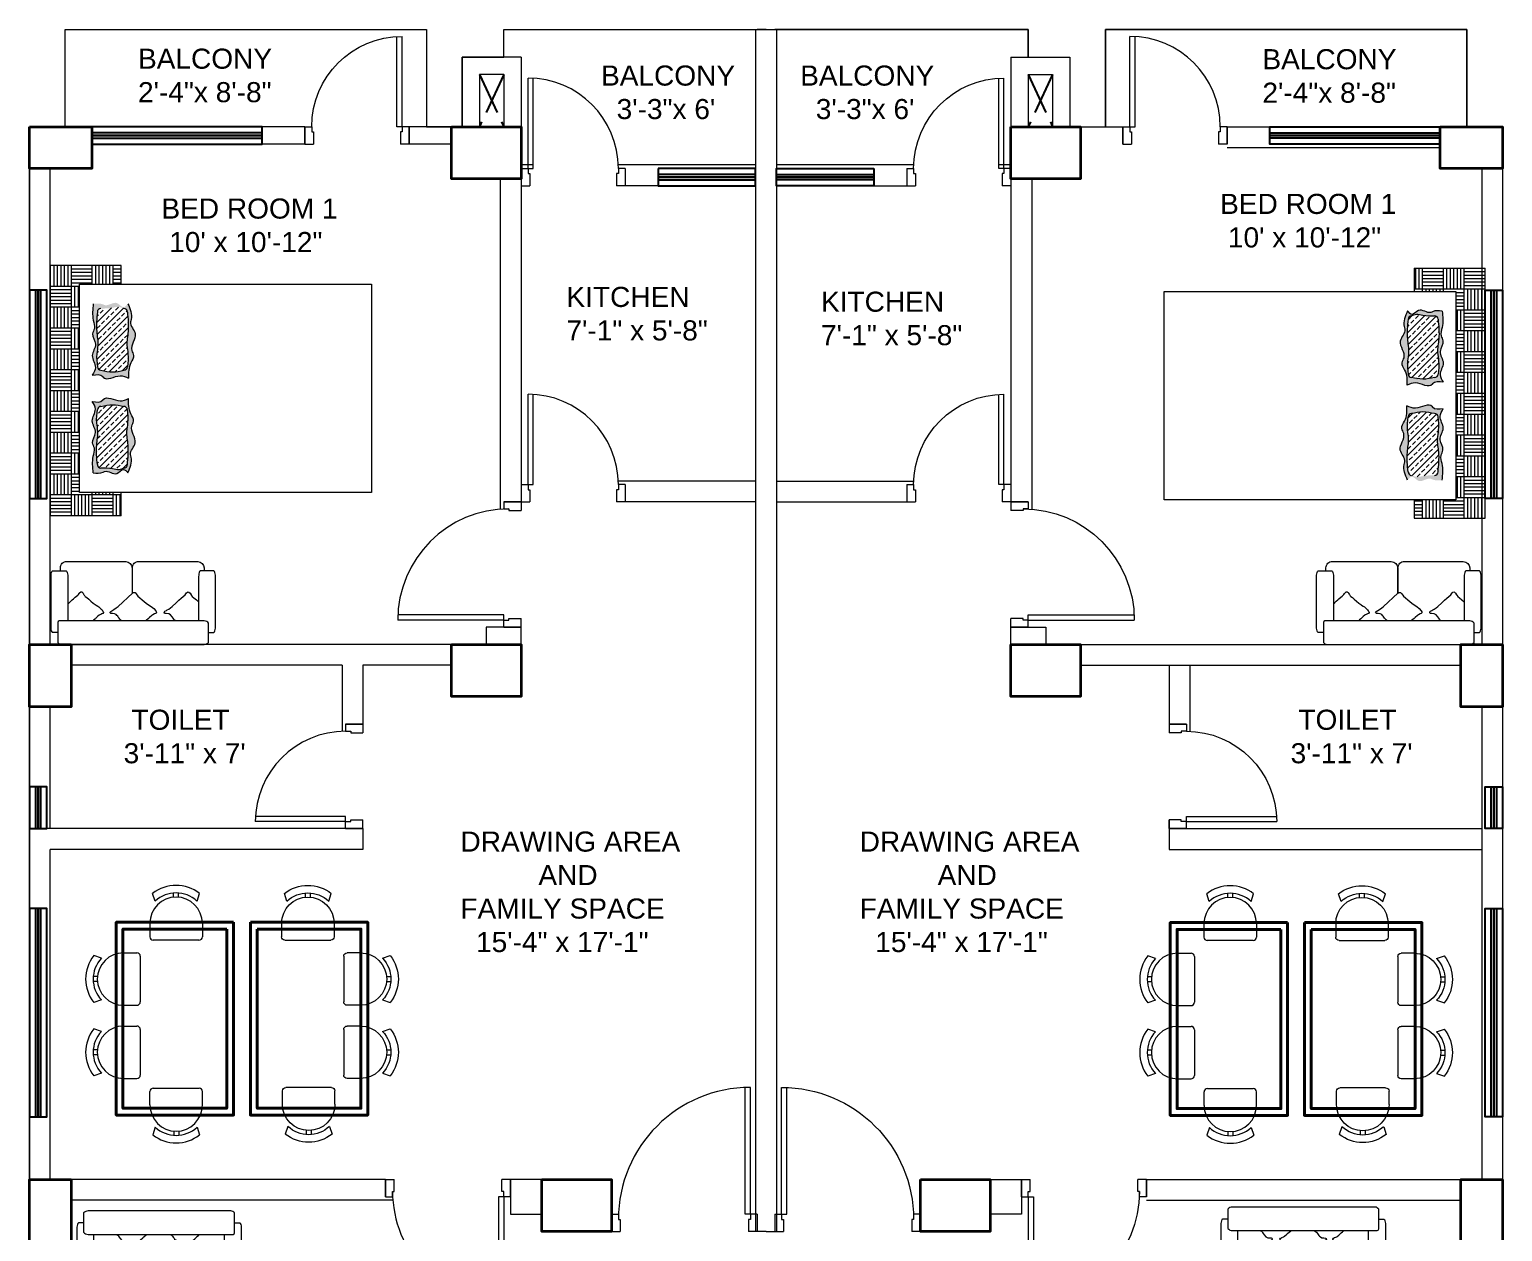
# Model space of a CAD drawing. Header units: inches. Extents: x -6918 to 21732, y -6368 to 1797.
# Drawn here: x 19393.7 to 19817.7, y -4102.7 to -3756.7 of the extents above; entities that cross this region are included whole.
import ezdxf

# ---------------------------------------------------------------- set-up
doc = ezdxf.new("R2010")
doc.units = ezdxf.units.IN
doc.header["$MEASUREMENT"] = 0
doc.linetypes.add('ACAD_ISO02W100', pattern=[15, 12, -3])
for name, color, linetype, lineweight in [('COLOUMN', 10, 'Continuous', 35), ('DIM', 10, 'Continuous', 18), ('dim-8', 7, 'Continuous', 9), ('Dimensoin', 98, 'Continuous', 9), ('Door', 6, 'Continuous', 15), ('funiture', 250, 'Continuous', 9), ('FUR', 251, 'Continuous', 9), ('furniture', 21, 'Continuous', 15), ('Raling', 1, 'Continuous', 15), ('Varanda', 16, 'Continuous', 15), ('WALL', 7, 'Continuous', 20), ('WINDOW', 5, 'Continuous', 25)]:
    doc.layers.add(name, color=color, linetype=linetype, lineweight=lineweight)
doc.layers.add('DOT', color=140, linetype='ACAD_ISO02W100')
doc.layers.add('Hatch', color=7, linetype='Continuous', true_color=0xb316da)
doc.styles.get("Standard").update_dxf_attribs({"font": 'arial.ttf'})

# ---------------------------------------------------------------- blocks, each defined once
blk = doc.blocks.new('A$C71373806')
at = {"layer": 'Door'}
for p, q in [((2, 5), (2, 31)), ((3.5, 5), (3.5, 30.96)), ((0, 5), (0, 0)), ((0, 5), (2, 5)), ((2, 5), (2, 3.5)), ((2, 5), (3.5, 5)), ((28, 5), (28, 3.5)), ((30, 5), (28, 5)), ((30, 5), (30, 0)), ((0, 0), (2.5, 0)), ((2, 3.5), (2.5, 3.5)), ((2.5, 3.5), (2.5, 0)), ((27.5, 3.5), (27.5, 0)), ((28, 3.5), (27.5, 3.5)), ((30, 0), (27.5, 0))]:
    blk.add_line(p, q, dxfattribs=at)
blk.add_arc((2, 5), 26, 0, 90, dxfattribs=at)
blk = doc.blocks.new('M door')
at = {"layer": 'Door'}
for p, q in [((10890.88, 11660.35), (10895.88, 11660.35)), ((10890.88, 11660.35), (10890.88, 11658.35)), ((10895.88, 11660.35), (10895.88, 11657.85)), ((10890.88, 11658.35), (10892.38, 11658.35)), ((10892.38, 11658.35), (10892.38, 11657.85)), ((10892.38, 11657.85), (10895.88, 11657.85)), ((10890.88, 11626.35), (10860.38, 11626.35)), ((10890.88, 11627.85), (10860.42, 11627.85)), ((10890.88, 11626.35), (10890.88, 11627.85)), ((10890.88, 11624.35), (10890.88, 11626.35)), ((10890.88, 11626.35), (10892.38, 11626.35)), ((10892.38, 11626.85), (10895.88, 11626.85)), ((10892.38, 11626.35), (10892.38, 11626.85)), ((10895.88, 11624.35), (10895.88, 11626.85)), ((10890.88, 11624.35), (10895.88, 11624.35))]:
    blk.add_line(p, q, dxfattribs=at)
blk.add_arc((10892.38, 11626.35), 32, 90, 180, dxfattribs=at)
blk = doc.blocks.new('door')
at = {"layer": 'Door'}
for p, q in [((380.47, 5770.2), (375.47, 5770.2)), ((375.47, 5770.2), (375.47, 5767.7)), ((378.97, 5767.7), (375.47, 5767.7)), ((380.47, 5768.2), (378.97, 5768.2)), ((378.97, 5768.2), (378.97, 5767.7)), ((380.47, 5770.2), (380.47, 5768.2)), ((375.47, 5728.2), (375.47, 5730.7)), ((378.97, 5730.7), (375.47, 5730.7)), ((378.97, 5730.2), (378.97, 5730.7)), ((380.47, 5730.2), (378.97, 5730.2)), ((380.47, 5731.7), (416.94, 5731.7)), ((380.47, 5730.2), (380.47, 5731.7)), ((380.47, 5730.2), (416.97, 5730.2)), ((380.47, 5728.2), (380.47, 5730.2)), ((380.47, 5728.2), (375.47, 5728.2))]:
    blk.add_line(p, q, dxfattribs=at)
blk.add_arc((378.97, 5730.2), 38, 0, 90, dxfattribs=at)
blk = doc.blocks.new('ADFSDF')
at = {"layer": 'COLOUMN'}
for points in [[(-22327.73, -19135.6), (-22309.73, -19135.6), (-22309.73, -19147.6), (-22327.73, -19147.6)], [(-22206.23, -19135.6), (-22186.23, -19135.6), (-22186.23, -19150.6), (-22206.23, -19150.6)], [(-22045.23, -19135.6), (-22025.23, -19135.6), (-22025.23, -19150.6), (-22045.23, -19150.6)], [(-21921.73, -19135.6), (-21903.73, -19135.6), (-21903.73, -19147.6), (-21921.73, -19147.6)], [(-22315.73, -19284.6), (-22315.73, -19302.6), (-22327.73, -19302.6), (-22327.73, -19284.6)], [(-22206.23, -19284.6), (-22186.23, -19284.6), (-22186.23, -19299.6), (-22206.23, -19299.6)], [(-22045.23, -19284.6), (-22025.23, -19284.6), (-22025.23, -19299.6), (-22045.23, -19299.6)], [(-21903.73, -19284.6), (-21903.73, -19302.6), (-21915.73, -19302.6), (-21915.73, -19284.6)], [(-22315.73, -19438.6), (-22315.73, -19456.6), (-22327.73, -19456.6), (-22327.73, -19438.6)], [(-22180.23, -19438.6), (-22160.23, -19438.6), (-22160.23, -19453.6), (-22180.23, -19453.6)], [(-22071.23, -19438.6), (-22051.23, -19438.6), (-22051.23, -19453.6), (-22071.23, -19453.6)], [(-21903.73, -19438.6), (-21903.73, -19456.6), (-21915.73, -19456.6), (-21915.73, -19438.6)], [(-22315.73, -19577.6), (-22315.73, -19595.6), (-22327.73, -19595.6), (-22327.73, -19577.6)], [(-21903.73, -19577.6), (-21903.73, -19595.6), (-21915.73, -19595.6), (-21915.73, -19577.6)], [(-22160.23, -19627.6), (-22160.23, -19647.6), (-22175.23, -19647.6), (-22175.23, -19627.6)], [(-22056.23, -19627.6), (-22056.23, -19647.6), (-22071.23, -19647.6), (-22071.23, -19627.6)]]:
    blk.add_lwpolyline(points, close=True, dxfattribs=at)
blk = doc.blocks.new('A$C32D36C69')
at = {"layer": 'FUR'}
for points in [[(3.02, 23.85), (44.08, 23.85, -0.237245), (45.38, 23.27), (45.38, 17.75, -0.239259), (44.08, 17.1), (2.39, 17.1, -0.373324), (1.95, 17.57), (1.95, 23.26, -0.259578), (3.02, 23.85, -0.458998)], [(1.95, 20.39), (0.47, 20.39, 0.000201), (0.29, 20.27, 0.125644), (0, 18.8), (0, 4.32, 0.112539), (0.28, 2.84), (0.47, 2.71), (4.38, 2.71), (4.55, 2.84, 0.107081), (4.85, 4.32), (4.85, 17.1)], [(4.85, 12.29), (5.68, 11.39), (6.1, 11), (6.43, 10.73), (7, 10.3), (7.36, 10.01), (7.68, 9.71), (7.87, 9.5), (8.06, 9.22), (8.13, 9.13), (8.17, 9.08), (8.24, 8.97), (8.56, 8.73), (8.7, 8.71), (8.83, 8.73), (8.94, 8.81), (9.06, 8.92), (9.22, 9.12), (9.36, 9.36), (9.46, 9.52), (9.56, 9.71), (9.69, 9.89), (9.84, 10.04), (10.32, 10.4), (10.85, 10.86), (11.5, 11.43), (12.17, 11.98), (12.71, 12.37), (12.98, 12.54), (13.44, 12.83), (13.77, 13.08), (14.05, 13.31), (14.46, 13.68), (14.7, 13.95), (14.86, 14.15), (15.01, 14.35, 0.398667), (14.95, 14.96), (14.65, 15.08), (14.32, 15.21), (14.03, 15.33), (13.87, 15.43), (13.42, 15.81), (13.12, 16.09), (12.9, 16.31), (12.76, 16.46), (12.37, 16.76), (12.14, 16.94), (11.74, 17.09)], [(36.22, 17.1), (36.01, 17.06, 0.261458), (35.35, 16.55), (35.18, 16.31), (34.88, 15.9), (34.4, 15.35), (33.87, 15.04), (33.12, 15), (32.88, 14.98), (32.71, 14.92), (32.6, 14.73), (32.65, 14.52), (32.79, 14.32), (33.2, 14.05), (33.47, 13.91), (33.87, 13.69), (34.4, 13.32), (34.9, 12.96), (36.05, 11.89), (36.41, 11.51), (36.79, 11.09), (37.48, 10.54), (38.04, 10.11), (38.62, 9.55), (39.01, 9.03), (39.04, 8.97), (39.27, 8.77), (39.5, 8.71), (39.72, 8.78), (40.02, 9.12), (40.31, 9.62), (40.37, 9.72), (40.65, 10.04), (41.14, 10.41), (41.84, 11.02), (42.49, 11.57)], [(45.38, 20.39), (46.86, 20.39, -0.000201), (47.05, 20.27, -0.125644), (47.34, 18.8), (47.34, 4.32, -0.112539), (47.06, 2.84), (46.86, 2.71), (42.96, 2.71), (42.79, 2.84, -0.107081), (42.49, 4.32), (42.49, 17.1)], [(2.7, 2.71), (2.7, 1.81, 0.422461), (4.57, 0), (21.51, 0, 0.405948), (23.38, 1.81), (23.38, 9.1)], [(23.42, 9.04), (23.42, 1.81, 0.422528), (25.29, 0), (42.23, 0, 0.405948), (44.1, 1.81), (44.1, 2.71)]]:
    blk.add_lwpolyline(points, format="xyb", dxfattribs=at)
blk.add_lwpolyline([(20.65, 17.1), (20.44, 17.06), (20.12, 16.88), (19.84, 16.63), (19.6, 16.31), (19.37, 15.98), (19.19, 15.73), (18.98, 15.5), (18.74, 15.29), (18.29, 15.04), (17.74, 15), (17.26, 14.96), (17.02, 14.8), (16.99, 14.55), (17.18, 14.35), (18.12, 13.8), (18.78, 13.35), (19.3, 12.98), (23.42, 9.06), (23.66, 8.91), (24.2, 8.93), (24.56, 9.31), (25, 9.96), (26.81, 11.51), (27.39, 11.98), (28.08, 12.46), (28.85, 12.96), (29.55, 13.54), (30.14, 14.22), (30.39, 14.66), (30.24, 14.91), (30.11, 14.97), (29.82, 15.1), (29.32, 15.3), (29.02, 15.49), (28.34, 16.09), (28.06, 16.39), (27.37, 16.94), (26.85, 17.1)], dxfattribs=at)
blk = doc.blocks.new('A$C33DE3946')
at = {"layer": 'funiture', "linetype": 'ByBlock', "ltscale": 50}
h = blk.add_hatch(color=146, dxfattribs=at)
edge = h.paths.add_edge_path()
edge.add_spline(control_points=[(26.11, 44.95), (25.33, 45.31), (23.06, 46.36), (19.74, 43.94), (18.12, 46.16), (16.86, 45.98), (15.66, 45.81)], knot_values=[0, 0, 0, 0, 2.535089, 7.417238, 7.565084, 10.641303, 10.641303, 10.641303, 10.641303], degree=3, periodic=0)
edge.add_spline(control_points=[(15.66, 45.81), (16.11, 46.53), (17.22, 48.33), (14.72, 51.39), (17.5, 54.6), (15.14, 57.26), (16.65, 59.45), (15.53, 62.38), (15.8, 64.74), (15.97, 66.32)], knot_values=[0, 0, 0, 0, 2.365898, 5.877054, 9.315251, 12.442743, 14.040477, 16.397017, 21.143287, 21.143287, 21.143287, 21.143287], degree=3, periodic=0)
edge.add_spline(control_points=[(15.97, 66.32), (16.94, 66.42), (18.07, 66.54), (20.14, 65.41), (22.47, 67.79), (24.5, 64.66), (25.5, 65.85), (25.92, 66.35)], knot_values=[0, 0, 0, 0, 2.808231, 3.268551, 6.873507, 9.111892, 10.726097, 10.726097, 10.726097, 10.726097], degree=3, periodic=0)
edge.add_spline(control_points=[(25.92, 66.35), (26.58, 64.85), (27.34, 63.09), (26.29, 60.15), (29.54, 57.41), (26.08, 53.93), (28.02, 51.24), (26.07, 48.7), (26.09, 46.44), (26.11, 44.95)], knot_values=[0, 0, 0, 0, 4.610529, 5.374615, 9.016949, 13.930416, 15.45398, 17.711327, 22.172351, 22.172351, 22.172351, 22.172351], degree=3, periodic=0)
edge = h.paths.add_edge_path(flags=16)
edge.add_spline(control_points=[(18.14, 47.2), (19.28, 46.96), (21.49, 46.49), (23.7, 46.97), (24.78, 47.2)], knot_values=[0, 0, 0, 0, 3.429086, 6.69861, 6.69861, 6.69861, 6.69861], degree=3, periodic=0)
edge.add_ellipse((24.78, 48.2), major_axis=(0.708, 0.708), ratio=1, start_angle=225.0292, end_angle=312.4047)
edge.add_spline(control_points=[(25.78, 48.15), (25.92, 49.42), (26.15, 51.51), (25.4, 54.88), (26.27, 58.89), (25.96, 62.08), (25.78, 63.96)], knot_values=[0, 0, 0, 0, 3.808144, 6.257194, 10.21247, 15.843289, 15.843289, 15.843289, 15.843289], degree=3, periodic=0)
edge.add_ellipse((24.78, 63.96), major_axis=(0.707, 0.707), ratio=1, start_angle=315.4095, end_angle=405)
edge.add_spline(control_points=[(24.78, 64.96), (24.32, 65.16), (23.28, 65.63), (21.02, 64.97), (19.27, 64.96), (18.14, 64.96)], knot_values=[0, 0, 0, 0, 1.462449, 3.329855, 6.731129, 6.731129, 6.731129, 6.731129], degree=3, periodic=0)
edge.add_ellipse((18.14, 63.96), major_axis=(-0.707, 0.707), ratio=1, start_angle=-45, end_angle=45)
edge.add_spline(control_points=[(17.14, 63.96), (16.96, 62.08), (16.65, 58.89), (17.52, 54.88), (16.77, 51.51), (17, 49.42), (17.15, 48.15)], knot_values=[0, 0, 0, 0, 5.630819, 9.586095, 12.035145, 15.843289, 15.843289, 15.843289, 15.843289], degree=3, periodic=0)
edge.add_ellipse((18.14, 48.2), major_axis=(0.707, 0.707), ratio=1, start_angle=137.5277, end_angle=225)
h = blk.add_hatch(color=146, dxfattribs=at)
edge = h.paths.add_edge_path()
edge.add_spline(control_points=[(25.92, 17.65), (25.5, 18.15), (24.5, 19.34), (22.47, 16.21), (20.14, 18.59), (18.07, 17.46), (16.94, 17.58), (15.97, 17.68)], knot_values=[0, 0, 0, 0, 1.614205, 3.85259, 7.457546, 7.917867, 10.726097, 10.726097, 10.726097, 10.726097], degree=3, periodic=0)
edge.add_spline(control_points=[(15.97, 17.68), (15.8, 19.26), (15.53, 21.62), (16.65, 24.55), (15.14, 26.74), (17.5, 29.4), (14.72, 32.61), (17.22, 35.67), (16.11, 37.47), (15.66, 38.19)], knot_values=[0, 0, 0, 0, 4.74627, 7.10281, 8.700544, 11.828036, 15.266233, 18.777389, 21.143287, 21.143287, 21.143287, 21.143287], degree=3, periodic=0)
edge.add_spline(control_points=[(15.66, 38.19), (16.86, 38.02), (18.12, 37.84), (19.74, 40.06), (23.06, 37.64), (25.33, 38.69), (26.11, 39.05)], knot_values=[0, 0, 0, 0, 3.076219, 3.224065, 8.106215, 10.641303, 10.641303, 10.641303, 10.641303], degree=3, periodic=0)
edge.add_spline(control_points=[(26.11, 39.05), (26.09, 37.56), (26.07, 35.3), (28.02, 32.76), (26.08, 30.07), (29.54, 26.59), (26.29, 23.85), (27.34, 20.91), (26.58, 19.15), (25.92, 17.65)], knot_values=[0, 0, 0, 0, 4.461025, 6.718371, 8.241935, 13.155403, 16.797737, 17.561823, 22.172351, 22.172351, 22.172351, 22.172351], degree=3, periodic=0)
edge = h.paths.add_edge_path(flags=16)
edge.add_spline(control_points=[(24.78, 36.8), (23.7, 37.03), (21.49, 37.51), (19.28, 37.04), (18.14, 36.8)], knot_values=[0, 0, 0, 0, 3.269523, 6.69861, 6.69861, 6.69861, 6.69861], degree=3, periodic=0)
edge.add_ellipse((18.14, 35.8), major_axis=(-0.707, 0.707), ratio=1, start_angle=-45, end_angle=42.4723)
edge.add_spline(control_points=[(17.15, 35.85), (17, 34.58), (16.77, 32.49), (17.52, 29.12), (16.65, 25.11), (16.96, 21.92), (17.14, 20.04)], knot_values=[0, 0, 0, 0, 3.808144, 6.257194, 10.21247, 15.843289, 15.843289, 15.843289, 15.843289], degree=3, periodic=0)
edge.add_ellipse((18.14, 20.04), major_axis=(0.707, 0.707), ratio=1, start_angle=135, end_angle=225)
edge.add_spline(control_points=[(18.14, 19.04), (19.27, 19.04), (21.02, 19.03), (23.28, 18.37), (24.32, 18.84), (24.78, 19.04)], knot_values=[0, 0, 0, 0, 3.401273, 5.26868, 6.731129, 6.731129, 6.731129, 6.731129], degree=3, periodic=0)
edge.add_ellipse((24.78, 20.04), major_axis=(-0.707, 0.707), ratio=1, start_angle=135, end_angle=224.5905)
edge.add_spline(control_points=[(25.78, 20.04), (25.96, 21.92), (26.27, 25.11), (25.4, 29.12), (26.15, 32.49), (25.92, 34.58), (25.78, 35.85)], knot_values=[0, 0, 0, 0, 5.630819, 9.586095, 12.035145, 15.843289, 15.843289, 15.843289, 15.843289], degree=3, periodic=0)
edge.add_ellipse((24.78, 35.8), major_axis=(-0.708, 0.708), ratio=1, start_angle=227.5953, end_angle=314.9708)
at = {"layer": 'funiture', "color": 146, "linetype": 'ByBlock', "lineweight": 9, "ltscale": 50}
for p, q in [((9.59, 77.31), (3.59, 77.31)), ((3.59, 77.31), (3.59, 71.31)), ((4.59, 77.31), (4.59, 71.31)), ((5.59, 77.31), (5.59, 71.31)), ((6.59, 77.31), (6.59, 71.31)), ((7.59, 77.31), (7.59, 71.31)), ((8.59, 77.31), (8.59, 71.31)), ((15.59, 77.31), (9.59, 77.31)), ((9.59, 77.31), (9.59, 71.31)), ((21.59, 77.31), (15.59, 77.31)), ((15.59, 77.31), (15.59, 72)), ((16.59, 77.31), (16.59, 72)), ((17.59, 77.31), (17.59, 72)), ((18.59, 77.31), (18.59, 72)), ((19.59, 77.31), (19.59, 72)), ((20.59, 77.31), (20.59, 72)), ((24, 77.31), (21.59, 77.31)), ((21.59, 77.31), (21.59, 72)), ((24, 72), (24, 77.31)), ((15.59, 76.31), (9.59, 76.31)), ((15.59, 75.31), (9.59, 75.31)), ((15.59, 74.31), (9.59, 74.31)), ((15.59, 73.31), (9.59, 73.31)), ((15.59, 72.31), (9.59, 72.31)), ((24, 76.31), (21.59, 76.31)), ((24, 75.31), (21.59, 75.31)), ((24, 74.31), (21.59, 74.31)), ((24, 73.31), (21.59, 73.31)), ((24, 72.31), (21.59, 72.31)), ((9.59, 71.31), (3.59, 71.31)), ((3.59, 71.31), (3.59, 65.31)), ((9.59, 70.31), (3.59, 70.31)), ((9.59, 69.31), (3.59, 69.31)), ((9.59, 68.31), (3.59, 68.31)), ((12, 71.31), (9.59, 71.31)), ((9.59, 71.31), (9.59, 65.31)), ((10.59, 71.31), (10.59, 65.31)), ((11.59, 71.31), (11.59, 65.31)), ((9.59, 67.31), (3.59, 67.31)), ((9.59, 66.31), (3.59, 66.31)), ((3.59, 65.31), (3.59, 59.31)), ((9.59, 65.31), (3.59, 65.31)), ((4.59, 65.31), (4.59, 59.31)), ((5.59, 65.31), (5.59, 59.31)), ((6.59, 65.31), (6.59, 59.31)), ((7.59, 65.31), (7.59, 59.31)), ((8.59, 65.31), (8.59, 59.31)), ((9.59, 65.31), (9.59, 59.31)), ((12, 65.31), (9.59, 65.31)), ((12, 64.31), (9.59, 64.31)), ((12, 63.31), (9.59, 63.31)), ((12, 62.31), (9.59, 62.31)), ((12, 61.31), (9.59, 61.31)), ((12, 60.31), (9.59, 60.31)), ((9.59, 59.31), (3.59, 59.31)), ((3.59, 59.31), (3.59, 53.31)), ((9.59, 58.31), (3.59, 58.31)), ((9.59, 57.31), (3.59, 57.31)), ((9.59, 56.31), (3.59, 56.31)), ((9.59, 55.31), (3.59, 55.31)), ((12, 59.31), (9.59, 59.31)), ((9.59, 59.31), (9.59, 53.31)), ((10.59, 59.31), (10.59, 53.31)), ((11.59, 59.31), (11.59, 53.31)), ((9.59, 54.31), (3.59, 54.31)), ((9.59, 53.31), (3.59, 53.31)), ((3.59, 53.31), (3.59, 47.31)), ((4.59, 53.31), (4.59, 47.31)), ((5.59, 53.31), (5.59, 47.31)), ((6.59, 53.31), (6.59, 47.31)), ((7.59, 53.31), (7.59, 47.31)), ((8.59, 53.31), (8.59, 47.31)), ((12, 53.31), (9.59, 53.31)), ((9.59, 53.31), (9.59, 47.31)), ((12, 52.31), (9.59, 52.31)), ((12, 51.31), (9.59, 51.31)), ((9.59, 47.31), (3.59, 47.31)), ((3.59, 47.31), (3.59, 41.31)), ((12, 50.31), (9.59, 50.31)), ((12, 49.31), (9.59, 49.31)), ((12, 48.31), (9.59, 48.31)), ((12, 47.31), (9.59, 47.31)), ((9.59, 47.31), (9.59, 41.31)), ((10.59, 47.31), (10.59, 41.31)), ((11.59, 47.31), (11.59, 41.31)), ((9.59, 46.31), (3.59, 46.31)), ((9.59, 45.31), (3.59, 45.31)), ((9.59, 44.31), (3.59, 44.31)), ((9.59, 43.31), (3.59, 43.31)), ((9.59, 42.31), (3.59, 42.31)), ((9.59, 41.31), (3.59, 41.31)), ((3.59, 41.31), (3.59, 35.31)), ((4.59, 41.31), (4.59, 35.31)), ((5.59, 41.31), (5.59, 35.31)), ((6.59, 41.31), (6.59, 35.31)), ((7.59, 41.31), (7.59, 35.31)), ((8.59, 41.31), (8.59, 35.31)), ((12, 41.31), (9.59, 41.31)), ((9.59, 41.31), (9.59, 35.31)), ((12, 40.31), (9.59, 40.31)), ((12, 39.31), (9.59, 39.31)), ((12, 38.31), (9.59, 38.31)), ((9.59, 35.31), (3.59, 35.31)), ((3.59, 35.31), (3.59, 29.31)), ((9.59, 34.31), (3.59, 34.31)), ((12, 37.31), (9.59, 37.31)), ((12, 36.31), (9.59, 36.31)), ((12, 35.31), (9.59, 35.31)), ((9.59, 35.31), (9.59, 29.31)), ((10.59, 35.31), (10.59, 29.31)), ((11.59, 35.31), (11.59, 29.31)), ((9.59, 33.31), (3.59, 33.31)), ((9.59, 32.31), (3.59, 32.31)), ((9.59, 31.31), (3.59, 31.31)), ((9.59, 30.31), (3.59, 30.31)), ((9.59, 29.31), (3.59, 29.31)), ((3.59, 29.31), (3.59, 23.31)), ((4.59, 29.31), (4.59, 23.31)), ((5.59, 29.31), (5.59, 23.31)), ((6.59, 29.31), (6.59, 23.31)), ((7.59, 29.31), (7.59, 23.31)), ((8.59, 29.31), (8.59, 23.31)), ((12, 29.31), (9.59, 29.31)), ((9.59, 29.31), (9.59, 23.31)), ((12, 28.31), (9.59, 28.31)), ((12, 27.31), (9.59, 27.31)), ((12, 26.31), (9.59, 26.31)), ((9.59, 23.31), (3.59, 23.31)), ((3.59, 23.31), (3.59, 17.31)), ((9.59, 22.31), (3.59, 22.31)), ((9.59, 21.31), (3.59, 21.31)), ((12, 25.31), (9.59, 25.31)), ((12, 24.31), (9.59, 24.31)), ((12, 23.31), (9.59, 23.31)), ((9.59, 23.31), (9.59, 17.31)), ((10.59, 23.31), (10.59, 17.31)), ((11.59, 23.31), (11.59, 17.31)), ((9.59, 20.31), (3.59, 20.31)), ((9.59, 19.31), (3.59, 19.31)), ((9.59, 18.31), (3.59, 18.31)), ((9.59, 17.31), (3.59, 17.31)), ((3.59, 17.31), (3.59, 11.31)), ((4.59, 17.31), (4.59, 11.31)), ((5.59, 17.31), (5.59, 11.31)), ((6.59, 17.31), (6.59, 11.31)), ((7.59, 17.31), (7.59, 11.31)), ((8.59, 17.31), (8.59, 11.31)), ((12, 17.31), (9.59, 17.31)), ((9.59, 17.31), (9.59, 11.31)), ((12, 16.31), (9.59, 16.31)), ((12, 15.31), (9.59, 15.31)), ((12, 14.31), (9.59, 14.31)), ((12, 13.31), (9.59, 13.31)), ((9.59, 11.31), (3.59, 11.31)), ((3.59, 11.31), (3.59, 5.31)), ((9.59, 10.31), (3.59, 10.31)), ((9.59, 9.31), (3.59, 9.31)), ((12, 12.31), (9.59, 12.31)), ((15.59, 11.31), (9.59, 11.31)), ((9.59, 11.31), (9.59, 5.31)), ((10.59, 11.31), (10.59, 5.31)), ((11.59, 11.31), (11.59, 5.31)), ((12.59, 11.31), (12.59, 5.31)), ((13.59, 11.31), (13.59, 5.31)), ((14.59, 11.31), (14.59, 5.31)), ((15.59, 12), (15.59, 11.31)), ((21.59, 11.31), (15.59, 11.31)), ((15.59, 11.31), (15.59, 5.31)), ((21.59, 10.31), (15.59, 10.31)), ((21.59, 9.31), (15.59, 9.31)), ((16.59, 12), (16.59, 11.31)), ((17.59, 12), (17.59, 11.31)), ((18.59, 12), (18.59, 11.31)), ((19.59, 12), (19.59, 11.31)), ((20.59, 12), (20.59, 11.31)), ((21.59, 12), (21.59, 11.31)), ((24, 11.31), (21.59, 11.31)), ((21.59, 11.31), (21.59, 5.31)), ((22.59, 11.31), (22.59, 5.31)), ((23.59, 11.31), (23.59, 5.31)), ((24, 5.31), (24, 12)), ((9.59, 8.31), (3.59, 8.31)), ((9.59, 7.31), (3.59, 7.31)), ((9.59, 6.31), (3.59, 6.31)), ((9.59, 5.31), (3.59, 5.31)), ((15.59, 5.31), (9.59, 5.31)), ((21.59, 8.31), (15.59, 8.31)), ((21.59, 7.31), (15.59, 7.31)), ((21.59, 6.31), (15.59, 6.31)), ((21.59, 5.31), (15.59, 5.31)), ((24, 5.31), (21.59, 5.31))]:
    blk.add_line(p, q, dxfattribs=at)
at = {"layer": 'funiture', "color": 146, "ltscale": 20}
for p, q in [((12, 12), (12, 72)), ((12, 72), (96, 72)), ((96, 72), (96, 12)), ((96, 12), (12, 12))]:
    blk.add_line(p, q, dxfattribs=at)
at = {"layer": 'funiture', "color": 146, "linetype": 'ByBlock', "ltscale": 50}
for p, q in [((21.19, 65.12), (16.9, 60.83)), ((24.62, 65.03), (17.04, 57.44)), ((18.79, 64.49), (17.91, 63.61)), ((21.88, 64.05), (21, 63.17)), ((23.21, 65.38), (22.33, 64.49)), ((24.98, 63.61), (24.09, 62.73)), ((25.7, 64.34), (25.42, 64.05)), ((26.04, 59.37), (16.95, 50.28)), ((17.91, 60.08), (17.02, 59.19)), ((17.46, 63.17), (17.03, 62.73)), ((25.89, 62.76), (17.25, 54.12)), ((19.23, 61.4), (18.35, 60.52)), ((20.56, 62.73), (19.67, 61.84)), ((21, 59.63), (20.12, 58.75)), ((22.33, 60.96), (21.44, 60.08)), ((23.65, 62.29), (22.77, 61.4)), ((25.42, 60.52), (24.54, 59.63)), ((26.01, 61.11), (25.86, 60.96)), ((18.35, 56.98), (17.46, 56.1)), ((25.66, 55.46), (17.58, 47.37)), ((19.67, 58.31), (18.79, 57.42)), ((20.12, 55.21), (19.23, 54.33)), ((21.44, 56.54), (20.56, 55.66)), ((22.77, 57.87), (21.88, 56.98)), ((24.09, 59.19), (23.21, 58.31)), ((24.54, 56.1), (23.65, 55.21)), ((25.86, 57.42), (24.98, 56.54)), ((17.46, 52.56), (16.99, 52.09)), ((18.79, 53.89), (17.91, 53)), ((20.56, 52.12), (19.67, 51.24)), ((25.92, 52.18), (20.52, 46.78)), ((21.88, 53.45), (21, 52.56)), ((23.21, 54.77), (22.33, 53.89)), ((23.65, 51.68), (22.77, 50.79)), ((24.98, 53), (24.09, 52.12)), ((25.71, 53.74), (25.42, 53.45)), ((17.91, 49.47), (17.09, 48.65)), ((19.23, 50.79), (18.35, 49.91)), ((19.67, 47.7), (18.99, 47.02)), ((21, 49.03), (20.12, 48.14)), ((22.33, 50.35), (21.44, 49.47)), ((22.77, 47.26), (22.27, 46.76)), ((24.09, 48.58), (23.21, 47.7)), ((25.82, 48.54), (24.39, 47.11)), ((25.42, 49.91), (24.54, 49.03)), ((25.98, 50.47), (25.86, 50.35)), ((25.91, 34.5), (16.93, 25.51)), ((21.62, 37.27), (16.94, 32.6)), ((17.02, 34.44), (17, 34.42)), ((24.7, 36.82), (17.28, 29.4)), ((18.35, 35.77), (17.46, 34.88)), ((19.67, 37.09), (18.79, 36.21)), ((20.12, 34), (19.23, 33.12)), ((21.44, 35.33), (20.56, 34.44)), ((22.77, 36.65), (21.88, 35.77)), ((23.23, 37.11), (23.21, 37.09)), ((24.54, 34.88), (23.65, 34)), ((25.74, 36.09), (24.98, 35.33)), ((25.79, 30.83), (16.97, 22.01)), ((17.46, 31.35), (17.11, 31)), ((18.79, 32.68), (17.91, 31.79)), ((20.56, 30.91), (19.67, 30.02)), ((21.88, 32.23), (21, 31.35)), ((23.21, 33.56), (22.33, 32.68)), ((23.65, 30.47), (22.77, 29.58)), ((24.98, 31.79), (24.09, 30.91)), ((25.98, 32.8), (25.42, 32.23)), ((17.91, 28.26), (17.16, 27.51)), ((25.79, 27.3), (17.66, 19.17)), ((19.23, 29.58), (18.35, 28.7)), ((19.67, 26.49), (18.79, 25.6)), ((21, 27.81), (20.12, 26.93)), ((22.33, 29.14), (21.44, 28.26)), ((22.77, 26.05), (21.88, 25.16)), ((24.09, 27.37), (23.21, 26.49)), ((25.42, 28.7), (24.54, 27.81)), ((25.86, 25.6), (24.98, 24.72)), ((17.02, 23.84), (16.88, 23.7)), ((18.35, 25.16), (17.46, 24.28)), ((18.79, 22.07), (17.91, 21.18)), ((20.12, 23.39), (19.23, 22.51)), ((21.44, 24.72), (20.56, 23.84)), ((26.04, 24.02), (20.94, 18.91)), ((21.88, 21.63), (21, 20.74)), ((23.21, 22.95), (22.33, 22.07)), ((24.54, 24.28), (23.65, 23.39)), ((25.97, 22.17), (25.42, 21.63)), ((17.46, 20.74), (17.11, 20.39)), ((20.56, 20.3), (19.67, 19.42)), ((23.65, 19.86), (22.77, 18.97)), ((24.98, 21.18), (24.09, 20.3)), ((25.8, 20.24), (24.46, 18.9))]:
    blk.add_line(p, q, dxfattribs=at)
for centre, start, end in [((18.14, 63.96), 90, 180), ((24.78, 63.96), 0, 90), ((24.78, 48.2), 270.0292, 357.4047), ((24.78, 35.8), 2.5953, 89.9708), ((18.14, 20.04), 180, 270), ((24.78, 20.04), 270, 0)]:
    blk.add_arc(centre, 1, start, end, dxfattribs=at)
at = {"layer": 'funiture', "color": 146, "linetype": 'ByBlock', "lineweight": 0, "ltscale": 50}
for centre, start, end in [((18.14, 48.2), 182.5277, 270), ((18.14, 35.8), 90, 177.4723)]:
    blk.add_arc(centre, 1, start, end, dxfattribs=at)
at = {"layer": 'funiture', "color": 146, "linetype": 'ByBlock', "ltscale": 50}
for points, knots in [([(15.97, 66.32), (15.8, 64.74), (15.53, 62.38), (16.65, 59.45), (15.14, 57.26), (17.5, 54.6), (14.72, 51.39), (17.22, 48.33), (16.11, 46.53), (15.66, 45.81)], [0, 0, 0, 0, 4.74627, 7.10281, 8.700544, 11.828036, 15.266233, 18.777389, 21.143287, 21.143287, 21.143287, 21.143287]), ([(17.14, 63.96), (16.96, 62.08), (16.65, 58.89), (17.52, 54.88), (16.77, 51.51), (17, 49.42), (17.15, 48.15)], [0, 0, 0, 0, 5.630819, 9.586095, 12.035145, 15.843289, 15.843289, 15.843289, 15.843289]), ([(25.78, 63.96), (25.96, 62.08), (26.27, 58.89), (25.4, 54.88), (26.15, 51.51), (25.92, 49.42), (25.78, 48.15)], [0, 0, 0, 0, 5.630819, 9.586095, 12.035145, 15.843289, 15.843289, 15.843289, 15.843289]), ([(25.92, 66.35), (26.58, 64.85), (27.34, 63.09), (26.29, 60.15), (29.54, 57.41), (26.08, 53.93), (28.02, 51.24), (26.07, 48.7), (26.09, 46.44), (26.11, 44.95)], [0, 0, 0, 0, 4.610529, 5.374615, 9.016949, 13.930416, 15.45398, 17.711327, 22.172351, 22.172351, 22.172351, 22.172351]), ([(18.14, 47.2), (19.28, 46.96), (21.49, 46.49), (23.7, 46.97), (24.78, 47.2)], [0, 0, 0, 0, 3.429086, 6.69861, 6.69861, 6.69861, 6.69861]), ([(15.66, 45.81), (16.86, 45.98), (18.12, 46.16), (19.74, 43.94), (23.06, 46.36), (25.33, 45.31), (26.11, 44.95)], [0, 0, 0, 0, 3.076219, 3.224065, 8.106215, 10.641303, 10.641303, 10.641303, 10.641303]), ([(15.97, 17.68), (15.8, 19.26), (15.53, 21.62), (16.65, 24.55), (15.14, 26.74), (17.5, 29.4), (14.72, 32.61), (17.22, 35.67), (16.11, 37.47), (15.66, 38.19)], [0, 0, 0, 0, 4.74627, 7.10281, 8.700544, 11.828036, 15.266233, 18.777389, 21.143287, 21.143287, 21.143287, 21.143287]), ([(15.66, 38.19), (16.86, 38.02), (18.12, 37.84), (19.74, 40.06), (23.06, 37.64), (25.33, 38.69), (26.11, 39.05)], [0, 0, 0, 0, 3.076219, 3.224065, 8.106215, 10.641303, 10.641303, 10.641303, 10.641303]), ([(25.92, 17.65), (26.58, 19.15), (27.34, 20.91), (26.29, 23.85), (29.54, 26.59), (26.08, 30.07), (28.02, 32.76), (26.07, 35.3), (26.09, 37.56), (26.11, 39.05)], [0, 0, 0, 0, 4.610529, 5.374615, 9.016949, 13.930416, 15.45398, 17.711327, 22.172351, 22.172351, 22.172351, 22.172351]), ([(17.14, 20.04), (16.96, 21.92), (16.65, 25.11), (17.52, 29.12), (16.77, 32.49), (17, 34.58), (17.15, 35.85)], [0, 0, 0, 0, 5.630819, 9.586095, 12.035145, 15.843289, 15.843289, 15.843289, 15.843289]), ([(18.14, 36.8), (19.28, 37.04), (21.49, 37.51), (23.7, 37.03), (24.78, 36.8)], [0, 0, 0, 0, 3.429086, 6.69861, 6.69861, 6.69861, 6.69861]), ([(25.78, 20.04), (25.96, 21.92), (26.27, 25.11), (25.4, 29.12), (26.15, 32.49), (25.92, 34.58), (25.78, 35.85)], [0, 0, 0, 0, 5.630819, 9.586095, 12.035145, 15.843289, 15.843289, 15.843289, 15.843289]), ([(15.97, 17.68), (16.94, 17.58), (18.07, 17.46), (20.14, 18.59), (22.47, 16.21), (24.5, 19.34), (25.5, 18.15), (25.92, 17.65)], [0, 0, 0, 0, 2.808231, 3.268551, 6.873507, 9.111892, 10.726097, 10.726097, 10.726097, 10.726097]), ([(24.78, 19.04), (24.32, 18.84), (23.28, 18.37), (21.02, 19.03), (19.27, 19.04), (18.14, 19.04)], [0, 0, 0, 0, 1.462449, 3.329855, 6.731129, 6.731129, 6.731129, 6.731129])]:
    blk.add_open_spline(points, degree=3, knots=knots, dxfattribs=at)
blk = doc.blocks.new('A$C0F233230')
at = {"layer": 'FUR'}
for p, q in [((1.56, 11.37), (0.81, 13.63)), ((6.94, 12.55), (6.94, 13.78)), ((6.94, 12.55), (6.94, 13.78)), ((8.41, 12.55), (8.41, 13.78)), ((8.41, 12.55), (8.41, 13.78)), ((13.8, 11.37), (14.55, 13.63)), ((0, 4.9), (0, 0.98)), ((0, 4.9), (0, 0.98)), ((15.36, 4.9), (15.36, 0.98)), ((15.36, 4.9), (15.36, 0.98)), ((14.38, 0), (0.98, 0)), ((14.38, 0), (0.98, 0))]:
    blk.add_line(p, q, dxfattribs=at)
for centre, radius, start, end in [((7.68, 4.9), 11.1, 51.7715, 128.2284), ((7.68, 4.9), 8.9, 46.5955, 133.4042), ((7.68, 4.9), 7.68, 0, 180), ((7.68, 4.9), 7.68, 0, 180), ((0.98, 0.98), 0.981, 180, 270), ((0.98, 0.98), 0.981, 180, 270), ((14.38, 0.98), 0.981, 270, 0), ((14.38, 0.98), 0.981, 270, 0)]:
    blk.add_arc(centre, radius, start, end, dxfattribs=at)

msp = doc.modelspace()

# ---------------------------------------------------------------- linework, layer by layer
at = {"layer": 'dim-8', "ltscale": 2}
for points in [[(19403.99, -3784.69), (19403.99, -3756.69), (19507.99, -3756.69), (19507.99, -3784.69), (19515.24, -3784.69)], [(19518.24, -3784.69), (19518.24, -3764.69), (19530.24, -3764.69), (19530.24, -3756.69), (19681.24, -3756.69), (19681.24, -3764.69), (19693.24, -3764.69), (19693.24, -3784.69)], [(19696.24, -3784.69), (19703.49, -3784.69), (19703.49, -3756.69), (19807.49, -3756.69), (19807.49, -3784.69)], [(19393.74, -3933.69), (19393.74, -3796.69)], [(19399.74, -3933.69), (19399.74, -3796.69)], [(19811.74, -3796.69), (19811.74, -3933.69)], [(19817.74, -3796.69), (19817.74, -3933.69)], [(19393.74, -4087.69), (19393.74, -3951.69)], [(19399.74, -3986.69), (19399.74, -3951.69)], [(19811.74, -3951.69), (19811.74, -4087.69)], [(19817.74, -3951.69), (19817.74, -4087.69)], [(19399.74, -4087.69), (19399.74, -3992.69)]]:
    msp.add_lwpolyline(points, dxfattribs=at)
at = {"layer": 'DOT'}
for p, q in [((19523.24, -3769.69), (19530.24, -3784.69)), ((19530.24, -3769.69), (19523.24, -3784.69)), ((19688.24, -3769.69), (19681.24, -3784.69)), ((19681.24, -3769.69), (19688.24, -3784.69))]:
    msp.add_line(p, q, dxfattribs=at)
at = {"layer": 'furniture', "color": 254, "lineweight": 40}
for points in [[(19452.49, -4013.68), (19418.7, -4013.68), (19418.7, -4069.19), (19452.49, -4069.19)], [(19457.33, -4013.68), (19491.13, -4013.68), (19491.13, -4069.19), (19457.33, -4069.19)], [(19755.89, -4013.78), (19722.1, -4013.78), (19722.1, -4069.29), (19755.89, -4069.29)], [(19760.73, -4013.78), (19794.53, -4013.78), (19794.53, -4069.29), (19760.73, -4069.29)], [(19450.53, -4015.65), (19420.66, -4015.65), (19420.66, -4067.22), (19450.53, -4067.22)], [(19459.3, -4015.65), (19489.16, -4015.65), (19489.16, -4067.22), (19459.3, -4067.22)], [(19753.93, -4015.75), (19724.07, -4015.75), (19724.07, -4067.32), (19753.93, -4067.32)], [(19762.7, -4015.75), (19792.56, -4015.75), (19792.56, -4067.32), (19762.7, -4067.32)]]:
    msp.add_lwpolyline(points, close=True, dxfattribs=at)
at = {"layer": 'Varanda'}
for points in [[(19403.99, -3784.69), (19403.99, -3756.69), (19507.99, -3756.69), (19507.99, -3784.69)], [(19530.24, -3764.69), (19530.24, -3756.69), (19603.24, -3756.69)], [(19681.24, -3764.69), (19681.24, -3756.69), (19608.24, -3756.69)], [(19807.49, -3784.69), (19807.49, -3756.69), (19703.49, -3756.69), (19703.49, -3784.69)]]:
    msp.add_lwpolyline(points, dxfattribs=at)
at = {"layer": 'WALL'}
for p, q in [((19602.74, -3756.69), (19602.74, -4102.69)), ((19605.74, -3756.69), (19603.24, -3756.69)), ((19605.74, -3756.69), (19608.24, -3756.69)), ((19608.74, -3756.69), (19608.74, -4102.69)), ((19535.24, -3764.69), (19518.24, -3764.69)), ((19518.24, -3764.69), (19518.24, -3784.69)), ((19535.24, -3764.69), (19535.24, -3784.69)), ((19676.24, -3764.69), (19693.24, -3764.69)), ((19676.24, -3764.69), (19676.24, -3784.69)), ((19693.24, -3764.69), (19693.24, -3784.69)), ((19530.24, -3769.69), (19523.24, -3769.69)), ((19523.24, -3769.69), (19523.24, -3784.69)), ((19530.24, -3769.69), (19530.24, -3784.69)), ((19681.24, -3769.69), (19688.24, -3769.69)), ((19681.24, -3769.69), (19681.24, -3784.69)), ((19688.24, -3769.69), (19688.24, -3784.69)), ((19472.99, -3784.69), (19460.74, -3784.69)), ((19472.99, -3789.69), (19472.99, -3784.69)), ((19515.24, -3784.69), (19502.99, -3784.69)), ((19502.99, -3789.69), (19502.99, -3784.69)), ((19696.24, -3784.69), (19708.49, -3784.69)), ((19708.49, -3789.69), (19708.49, -3784.69)), ((19738.49, -3784.69), (19750.74, -3784.69)), ((19738.49, -3789.69), (19738.49, -3784.69)), ((19472.99, -3789.69), (19460.74, -3789.69)), ((19515.24, -3789.69), (19502.99, -3789.69)), ((19738.49, -3790.69), (19799.74, -3790.69)), ((19393.74, -3796.69), (19393.74, -3831.69)), ((19538.74, -3795.7), (19535.24, -3795.7)), ((19602.74, -3795.68), (19563.22, -3795.69)), ((19565.24, -3796.69), (19565.24, -3801.69)), ((19574.74, -3796.69), (19574.74, -3801.69)), ((19648.26, -3795.66), (19608.74, -3795.68)), ((19636.74, -3796.69), (19636.74, -3801.69)), ((19646.24, -3796.69), (19646.24, -3801.69)), ((19676.24, -3795.65), (19672.74, -3795.65)), ((19817.74, -3796.69), (19817.74, -3831.69)), ((19529.24, -3799.69), (19529.24, -3894.79)), ((19535.24, -3799.69), (19535.24, -3892.69)), ((19575.24, -3801.69), (19565.24, -3801.69)), ((19636.24, -3801.69), (19646.24, -3801.69)), ((19676.24, -3799.69), (19676.24, -3892.69)), ((19682.24, -3799.69), (19682.24, -3894.79)), ((19398.74, -3831.69), (19393.74, -3831.69)), ((19812.74, -3831.69), (19817.74, -3831.69)), ((19602.74, -3886.69), (19563.22, -3886.69)), ((19565.24, -3887.69), (19565.24, -3892.69)), ((19608.74, -3886.69), (19648.26, -3886.69)), ((19646.24, -3887.69), (19646.24, -3892.69)), ((19393.74, -3891.69), (19393.74, -3933.69)), ((19398.74, -3891.69), (19393.74, -3891.69)), ((19812.74, -3891.69), (19817.74, -3891.69)), ((19817.74, -3891.69), (19817.74, -3933.69)), ((19535.24, -3892.69), (19530.24, -3892.69)), ((19602.74, -3892.69), (19565.24, -3892.69)), ((19608.74, -3892.69), (19646.24, -3892.69)), ((19676.24, -3892.69), (19681.24, -3892.69)), ((19535.24, -3928.69), (19525.24, -3928.69)), ((19525.24, -3928.69), (19525.24, -3933.69)), ((19535.24, -3933.69), (19535.24, -3928.69)), ((19676.24, -3933.69), (19676.24, -3928.69)), ((19676.24, -3928.69), (19686.24, -3928.69)), ((19686.24, -3928.69), (19686.24, -3933.69)), ((19515.24, -3933.69), (19405.74, -3933.69)), ((19696.24, -3933.69), (19805.74, -3933.69)), ((19483.74, -3939.69), (19405.74, -3939.69)), ((19483.74, -3939.69), (19483.74, -3958.71)), ((19515.24, -3939.69), (19489.74, -3939.69)), ((19489.74, -3939.69), (19489.74, -3956.69)), ((19696.24, -3939.69), (19805.74, -3939.69)), ((19721.74, -3939.69), (19721.74, -3956.69)), ((19727.74, -3939.69), (19727.74, -3958.71)), ((19393.74, -3951.69), (19393.74, -3974.69)), ((19817.74, -3951.69), (19817.74, -3974.69)), ((19489.74, -3956.69), (19484.74, -3956.69)), ((19721.74, -3956.69), (19726.74, -3956.69)), ((19398.74, -3974.69), (19393.74, -3974.69)), ((19812.74, -3974.69), (19817.74, -3974.69)), ((19721.74, -3984.19), (19721.74, -3992.69)), ((19393.74, -3986.69), (19393.74, -4009.69)), ((19398.74, -3986.69), (19393.74, -3986.69)), ((19489.74, -3986.69), (19398.74, -3986.69)), ((19489.74, -3986.69), (19489.74, -3992.69)), ((19721.74, -3986.69), (19811.74, -3986.69)), ((19812.74, -3986.69), (19817.74, -3986.69)), ((19817.74, -3986.69), (19817.74, -4009.69)), ((19489.74, -3992.69), (19399.74, -3992.69)), ((19721.74, -3992.69), (19811.74, -3992.69)), ((19398.74, -4009.69), (19393.74, -4009.69)), ((19812.74, -4009.69), (19817.74, -4009.69)), ((19393.74, -4069.69), (19393.74, -4087.69)), ((19398.74, -4069.69), (19393.74, -4069.69)), ((19812.74, -4069.69), (19817.74, -4069.69)), ((19817.74, -4069.69), (19817.74, -4087.69)), ((19496.24, -4087.69), (19405.74, -4087.69)), ((19496.24, -4087.69), (19496.24, -4092.69)), ((19541.24, -4087.69), (19532.24, -4087.69)), ((19532.24, -4087.69), (19532.24, -4097.69)), ((19561.24, -4087.69), (19561.24, -4097.69)), ((19650.24, -4087.69), (19650.24, -4097.69)), ((19670.24, -4087.69), (19679.24, -4087.69)), ((19679.24, -4087.69), (19679.24, -4097.69)), ((19715.24, -4087.69), (19805.74, -4087.69)), ((19715.24, -4087.69), (19715.24, -4092.69)), ((19498.34, -4093.69), (19405.74, -4093.69)), ((19715.24, -4093.69), (19805.74, -4093.69)), ((19532.24, -4097.69), (19541.24, -4097.69)), ((19679.24, -4097.69), (19670.24, -4097.69)), ((19605.74, -4102.69), (19603.24, -4102.69)), ((19605.74, -4102.69), (19608.24, -4102.69))]:
    msp.add_line(p, q, dxfattribs=at)
at = {"layer": 'WINDOW'}
for points in [[(19411.74, -3789.69), (19460.74, -3789.69), (19460.74, -3784.69), (19411.74, -3784.69)], [(19799.74, -3789.69), (19750.74, -3789.69), (19750.74, -3784.69), (19799.74, -3784.69)], [(19411.74, -3787.94), (19460.74, -3787.94), (19460.74, -3786.44), (19411.74, -3786.44)], [(19799.74, -3786.44), (19799.74, -3787.94)]]:
    msp.add_lwpolyline(points, dxfattribs=at)
for points in [[(19411.74, -3787.19), (19411.74, -3787.19), (19460.74, -3787.19), (19460.74, -3787.19)], [(19799.74, -3786.44), (19799.74, -3787.94), (19750.74, -3787.94), (19750.74, -3786.44)], [(19799.74, -3787.19), (19799.74, -3787.19), (19750.74, -3787.19), (19750.74, -3787.19)], [(19574.74, -3796.69), (19574.74, -3801.69), (19602.74, -3801.69), (19602.74, -3796.69)], [(19574.74, -3798.44), (19574.74, -3799.94), (19602.74, -3799.94), (19602.74, -3798.44)], [(19636.74, -3796.69), (19636.74, -3801.69), (19608.74, -3801.69), (19608.74, -3796.69)], [(19636.74, -3798.44), (19636.74, -3799.94), (19608.74, -3799.94), (19608.74, -3798.44)], [(19574.74, -3799.19), (19574.74, -3799.19), (19602.74, -3799.19), (19602.74, -3799.19)], [(19636.74, -3799.19), (19636.74, -3799.19), (19608.74, -3799.19), (19608.74, -3799.19)], [(19393.74, -3891.69), (19398.74, -3891.69), (19398.74, -3831.69), (19393.74, -3831.69)], [(19395.49, -3891.69), (19396.99, -3891.69), (19396.99, -3831.69), (19395.49, -3831.69)], [(19396.24, -3891.69), (19396.24, -3891.69), (19396.24, -3831.69), (19396.24, -3831.69)], [(19817.74, -3891.69), (19812.74, -3891.69), (19812.74, -3831.69), (19817.74, -3831.69)], [(19815.99, -3891.69), (19814.49, -3891.69), (19814.49, -3831.69), (19815.99, -3831.69)], [(19815.24, -3891.69), (19815.24, -3891.69), (19815.24, -3831.69), (19815.24, -3831.69)], [(19393.74, -3986.69), (19398.74, -3986.69), (19398.74, -3974.69), (19393.74, -3974.69)], [(19395.49, -3986.69), (19396.99, -3986.69), (19396.99, -3974.69), (19395.49, -3974.69)], [(19396.24, -3986.69), (19396.24, -3986.69), (19396.24, -3974.69), (19396.24, -3974.69)], [(19817.74, -3986.69), (19812.74, -3986.69), (19812.74, -3974.69), (19817.74, -3974.69)], [(19815.99, -3986.69), (19814.49, -3986.69), (19814.49, -3974.69), (19815.99, -3974.69)], [(19815.24, -3986.69), (19815.24, -3986.69), (19815.24, -3974.69), (19815.24, -3974.69)], [(19393.74, -4069.69), (19398.74, -4069.69), (19398.74, -4009.69), (19393.74, -4009.69)], [(19395.49, -4069.69), (19396.99, -4069.69), (19396.99, -4009.69), (19395.49, -4009.69)], [(19396.24, -4069.69), (19396.24, -4069.69), (19396.24, -4009.69), (19396.24, -4009.69)], [(19817.74, -4069.69), (19812.74, -4069.69), (19812.74, -4009.69), (19817.74, -4009.69)], [(19815.99, -4069.69), (19814.49, -4069.69), (19814.49, -4009.69), (19815.99, -4009.69)], [(19815.24, -4069.69), (19815.24, -4069.69), (19815.24, -4009.69), (19815.24, -4009.69)]]:
    msp.add_lwpolyline(points, close=True, dxfattribs=at)

# ---------------------------------------------------------------- block references
at = {"layer": 'COLOUMN'}
msp.add_blockref('ADFSDF', (41721.47, 15350.9), dxfattribs=at)
at = {"layer": 'DIM'}
msp.add_blockref('M door', (8639.36, -15553.04), dxfattribs=at)
at = {"layer": 'DIM', "xscale": -1}
msp.add_blockref('M door', (30572.12, -15553.04), dxfattribs=at)
at = {"layer": 'DIM', "rotation": 89.99999999999999}
msp.add_blockref('M door', (31156.59, -14983.57), dxfattribs=at)
at = {"layer": 'DIM', "xscale": -1, "rotation": 270}
msp.add_blockref('M door', (8054.89, -14983.57), dxfattribs=at)
at = {"layer": 'Dimensoin', "rotation": 89.99999999999999}
msp.add_blockref('door', (25331.44, -4478.16), dxfattribs=at)
at = {"layer": 'Dimensoin', "xscale": -1, "rotation": 270}
msp.add_blockref('door', (13880.04, -4478.16), dxfattribs=at)
at = {"layer": 'furniture', "ltscale": 20}
msp.add_blockref('A$C33DE3946', (19396.15, -3901.98), dxfattribs=at)
at = {"layer": 'furniture', "ltscale": 20, "rotation": 179.9999999999993}
msp.add_blockref('A$C33DE3946', (19816.33, -3820.07), dxfattribs=at)
at = {"layer": 'furniture', "xscale": -1, "rotation": 180}
for p in [(19399.94, -3909.84), (19764.21, -3909.84)]:
    msp.add_blockref('A$C32D36C69', p, dxfattribs=at)
at = {"layer": 'furniture', "xscale": -1}
for p in [(19784.04, -4119.53), (19454.72, -4120.61)]:
    msp.add_blockref('A$C32D36C69', p, dxfattribs=at)
at = {"layer": 'Hatch', "linetype": 'Continuous', "yscale": 0.9830861486047733, "zscale": 0.9830861486047733}
for p, xscale in [((19428.4, -4018.79), 0.9830861486047733), ((19481.42, -4018.79), -0.9830861486047733), ((19731.8, -4018.89), 0.9830861486047733), ((19784.82, -4018.89), -0.9830861486047733)]:
    msp.add_blockref('A$C0F233230', p, dxfattribs=dict(at, xscale=xscale))
for p, xscale, rotation in [((19425.64, -4037.57), 0.9830861486047733, 90), ((19484.19, -4037.57), -0.9830861486047733, 270), ((19729.04, -4037.67), 0.9830861486047733, 90), ((19787.59, -4037.67), -0.9830861486047733, 270), ((19425.64, -4058.64), 0.9830861486047733, 90), ((19484.19, -4058.64), -0.9830861486047733, 270), ((19729.04, -4058.74), 0.9830861486047733, 90), ((19787.59, -4058.74), -0.9830861486047733, 270), ((19443.52, -4061.45), 0.9830861486047733, 180), ((19466.56, -4061.25), -0.9830861486047733, 180), ((19746.92, -4061.55), 0.9830861486047733, 180), ((19769.96, -4061.34), -0.9830861486047733, 180)]:
    msp.add_blockref('A$C0F233230', p, dxfattribs=dict(at, xscale=xscale, rotation=rotation))
at = {"layer": 'WALL', "xscale": -1}
for p in [(19502.99, -3789.69), (19676.24, -3801.69), (19676.24, -3892.69)]:
    msp.add_blockref('A$C71373806', p, dxfattribs=at)
at = {"layer": 'WALL'}
for p in [(19708.49, -3789.69), (19535.24, -3801.69), (19535.24, -3892.69)]:
    msp.add_blockref('A$C71373806', p, dxfattribs=at)
at = {"layer": 'WALL', "rotation": 89.99999999999999}
msp.add_blockref('A$C71373806', (19489.74, -3986.69), dxfattribs=at)
at = {"layer": 'WALL', "xscale": -1, "rotation": 270}
msp.add_blockref('A$C71373806', (19721.74, -3986.69), dxfattribs=at)

# ---------------------------------------------------------------- texts
at = {"layer": 'Raling', "color": 156, "lineweight": 40, "char_height": 5.7807, "attachment_point": 1}
for s, insert in [(' BALCONY^J 2\'-4"x 8\'-8"', (19422.74, -3762.21)), (' BALCONY^J 2\'-4"x 8\'-8"', (19746.38, -3762.36)), (' BALCONY^J   3\'-3"x 6\'', (19556.02, -3767.07)), (' BALCONY^J   3\'-3"x 6\'', (19613.34, -3767.07)), ('BED ROOM 1^J 10\' x 10\'-12"', (19431.72, -3805.35)), ('BED ROOM 1^J 10\' x 10\'-12"', (19736.45, -3804.01)), ('KITCHEN^J7\'-1" x 5\'-8"', (19548.3, -3830.78)), ('KITCHEN^J7\'-1" x 5\'-8"', (19621.57, -3832.16)), ('  TOILET^J 3\'-11" x 7\'', (19418.61, -3952.49)), ('  TOILET^J 3\'-11" x 7\'', (19754.49, -3952.49)), (' DRAWING AREA^J           AND^J FAMILY SPACE^J   15\'-4" x 17\'-1"', (19515.55, -3987.56)), (' DRAWING AREA^J           AND^J FAMILY SPACE^J   15\'-4" x 17\'-1"', (19630.46, -3987.56))]:
    msp.add_mtext_dynamic_manual_height_columns(s, width=81.5336, gutter_width=0.723, heights=[0], dxfattribs=dict(at, insert=insert))

doc.saveas('drawing.dxf')
